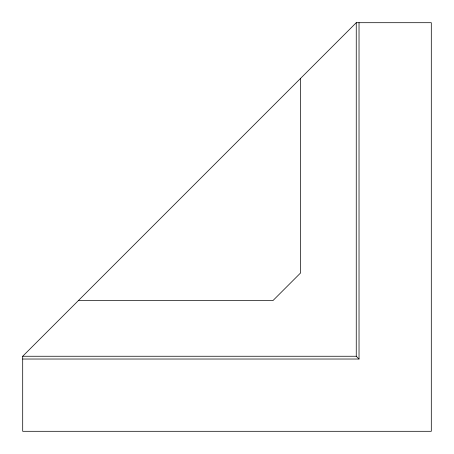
<?xml version="1.0" encoding="UTF-8"?>
<svg xmlns="http://www.w3.org/2000/svg" width="454" height="454" viewBox="0 0 454 454"><rect width="100%" height="100%" fill="white"/><g stroke="black" fill="none" stroke-linecap="round" stroke-linejoin="round"><path stroke-width="0.68" d="M22.7 356.254L356.254 22.7L431.3 22.7L431.3 431.3L22.7 431.3L22.7 356.254L356.254 356.254L359.029 359.029L22.7 359.029M78.292 300.661L272.865 300.661L300.661 272.865L300.661 78.292M359.029 22.7L359.029 359.029M356.254 22.7L356.254 356.254"/></g></svg>
